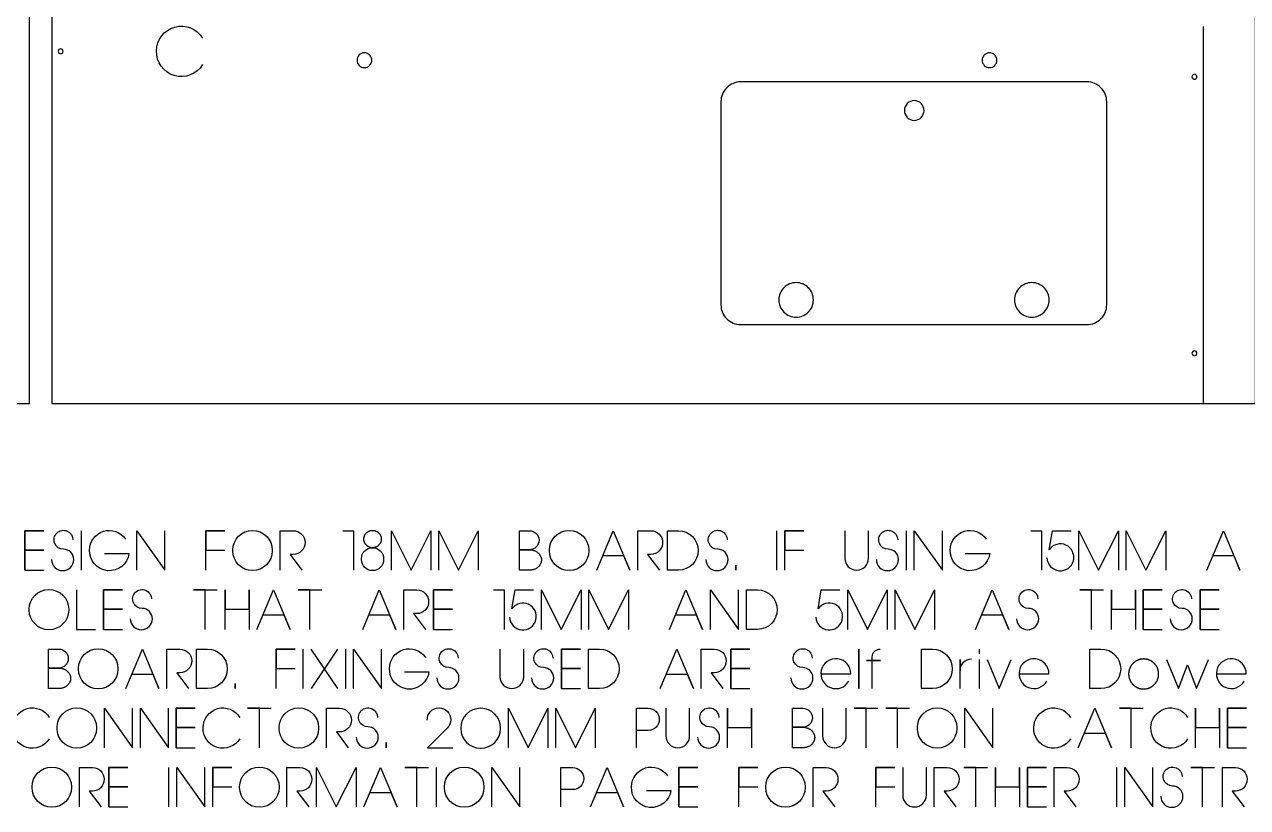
# Model space of a CAD drawing. Extents: x -841 to 6211, y -469 to 2808.
# Drawn here: x 3714 to 4953, y -410 to 384 of the extents above; entities that cross this region are included whole.
import ezdxf

# ---------------------------------------------------------------- set-up
doc = ezdxf.new("R2010")
doc.units = 0
for name, color, linetype in [('DEFAULT_LAYER', 1, 'CONTINUOUS'), ('LAYER_1', 18, 'CONTINUOUS'), ('T5_LOGOLAYER_20', 18, 'CONTINUOUS'), ('T5_LOGOLAYER_21', 18, 'CONTINUOUS'), ('VW_T4_LOGO_2LAYER_2', 18, 'CONTINUOUS')]:
    doc.layers.add(name, color=color, linetype=linetype)

msp = doc.modelspace()

# ---------------------------------------------------------------- linework, layer by layer
at = {"layer": 'DEFAULT_LAYER'}
msp.add_lwpolyline([(4908.5, 382), (4908.5, 0)], dxfattribs=at)
for points in [[(3753, 357, 0.414214), (3750.5, 359.5, 0.414214), (3748, 357, 0.414214), (3750.5, 354.5, 0.414214)], [(4065.8, 348, 0.414214), (4058.3, 355.5, 0.414214), (4050.8, 348, 0.414214), (4058.3, 340.5, 0.414214)], [(4699.3, 348, 0.414214), (4691.8, 355.5, 0.414214), (4684.3, 348, 0.414214), (4691.8, 340.5, 0.414214)], [(4899.5, 333.7, 0.414214), (4897, 331.2, 0.414214), (4899.5, 328.7, 0.414214), (4902, 331.2, 0.414214)], [(4899.5, 53.3, 0.414214), (4897, 50.8, 0.414214), (4899.5, 48.3, 0.414214), (4902, 50.8, 0.414214)]]:
    msp.add_lwpolyline(points, format="xyb", close=True, dxfattribs=at)
at = {"layer": 'LAYER_1'}
for points in [[(4439.6, 326, 0.414214), (4419.6, 306), (4419.6, 100, 0.414214), (4439.6, 80), (4790.6, 80, 0.414214), (4810.6, 100), (4810.6, 306, 0.414214), (4790.6, 326)], [(4615.5, 307, 0.414214), (4605.5, 297, 0.414214), (4615.5, 287, 0.414214), (4625.5, 297, 0.414214)], [(4495.8, 122.5, 0.414214), (4478.3, 105, 0.414214), (4495.8, 87.5, 0.414214), (4513.3, 105, 0.414214)], [(4734.7, 122.5, 0.414214), (4717.2, 105, 0.414214), (4734.7, 87.5, 0.414214), (4752.2, 105, 0.414214)]]:
    msp.add_lwpolyline(points, format="xyb", close=True, dxfattribs=at)
at = {"layer": 'T5_LOGOLAYER_20'}
for points in [[(2498.7, 0), (3718.7, 0), (3718.7, 2440), (2498.7, 2440)], [(3741.5, 0), (4961.5, 0), (4961.5, 2440), (3741.5, 2440)]]:
    msp.add_lwpolyline(points, close=True, dxfattribs=at)
at = {"layer": 'T5_LOGOLAYER_21'}
for points in [[(3714.1, -169), (3714.1, -129), (3733.3, -129), (3714.1, -129), (3714.1, -148.6), (3733.3, -148.6), (3714.1, -148.6), (3714.1, -169), (3733.3, -169)], [(3771.7, -169), (3771.7, -129)], [(3827.7, -169), (3827.7, -129), (3856.1, -169), (3856.1, -129)], [(3897.7, -169), (3897.7, -129), (3916.9, -129), (3897.7, -129), (3897.7, -148.6), (3916.9, -148.6)], [(4036.5, -129), (4047.3, -129), (4047.3, -169)], [(4085.7, -169), (4085.7, -129), (4105.7, -169), (4125.7, -129), (4125.7, -169)], [(4133.7, -169), (4133.7, -129), (4153.7, -169), (4173.7, -129), (4173.7, -169)], [(4293.7, -169), (4310.5, -129), (4327.3, -169), (4321.3, -154.6), (4300.1, -154.6)], [(4476.4, -169), (4476.4, -129)], [(4484.4, -169), (4484.4, -129), (4503.6, -129), (4484.4, -129), (4484.4, -148.6), (4503.6, -148.6)], [(4607.6, -169), (4607.6, -129)], [(4615.6, -169), (4615.6, -129), (4644, -169), (4644, -129)], [(4733.6, -129), (4744.4, -129), (4744.4, -169)], [(4782.4, -169), (4782.4, -129), (4802.4, -169), (4822.4, -129), (4822.4, -169)], [(4830.4, -169), (4830.4, -129), (4850.4, -169), (4870.4, -129), (4870.4, -169)], [(4912, -169), (4928.8, -129), (4945.6, -169), (4939.6, -154.6), (4918.4, -154.6)], [(3766.6, -189), (3766.6, -229), (3785.8, -229)], [(3793.8, -229), (3793.8, -189), (3813, -189), (3793.8, -189), (3793.8, -208.6), (3813, -208.6), (3793.8, -208.6), (3793.8, -229), (3813, -229)], [(3897, -229), (3897, -189), (3885, -189), (3909, -189)], [(3917, -229), (3917, -189), (3917, -208.6), (3941.4, -208.6), (3941.4, -189), (3941.4, -229)], [(3949.4, -229), (3966.2, -189), (3983, -229), (3977, -214.6), (3955.8, -214.6)], [(4003, -229), (4003, -189), (3991, -189), (4015, -189)], [(4056.6, -229), (4073.4, -189), (4090.2, -229), (4084.2, -214.6), (4063, -214.6)], [(4128.2, -229), (4128.2, -189), (4147.4, -189), (4128.2, -189), (4128.2, -208.6), (4147.4, -208.6), (4128.2, -208.6), (4128.2, -229), (4147.4, -229)], [(4189, -189), (4199.8, -189), (4199.8, -229)], [(4237.8, -229), (4237.8, -189), (4257.8, -229), (4277.8, -189), (4277.8, -229)], [(4285.8, -229), (4285.8, -189), (4305.8, -229), (4325.8, -189), (4325.8, -229)], [(4367.4, -229), (4384.2, -189), (4401, -229), (4395, -214.6), (4373.8, -214.6)], [(4409, -229), (4409, -189), (4437.4, -229), (4437.4, -189)], [(4548.1, -229), (4548.1, -189), (4568.1, -229), (4588.1, -189), (4588.1, -229)], [(4596.1, -229), (4596.1, -189), (4616.1, -229), (4636.1, -189), (4636.1, -229)], [(4677.7, -229), (4694.5, -189), (4711.3, -229), (4705.3, -214.6), (4684.1, -214.6)], [(4795.3, -229), (4795.3, -189), (4783.3, -189), (4807.3, -189)], [(4815.3, -229), (4815.3, -189), (4815.3, -208.6), (4839.7, -208.6), (4839.7, -189), (4839.7, -229)], [(4847.7, -229), (4847.7, -189), (4866.9, -189), (4847.7, -189), (4847.7, -208.6), (4866.9, -208.6), (4847.7, -208.6), (4847.7, -229), (4866.9, -229)], [(4905.3, -229), (4905.3, -189), (4924.5, -189), (4905.3, -189), (4905.3, -208.6), (4924.5, -208.6), (4905.3, -208.6), (4905.3, -229), (4924.5, -229)], [(3816.5, -289), (3833.3, -249), (3850.1, -289), (3844.1, -274.6), (3822.9, -274.6)], [(3968.9, -289), (3968.9, -249), (3988.1, -249), (3968.9, -249), (3968.9, -268.6), (3988.1, -268.6)], [(3996.1, -289), (3996.1, -249)], [(4004.1, -249), (4030.9, -289)], [(4004.5, -289), (4031.3, -249)], [(4039.3, -289), (4039.3, -249)], [(4047.3, -289), (4047.3, -249), (4075.7, -289), (4075.7, -249)], [(4258.1, -289), (4258.1, -249), (4277.3, -249), (4258.1, -249), (4258.1, -268.6), (4277.3, -268.6), (4258.1, -268.6), (4258.1, -289), (4277.3, -289)], [(4358.1, -289), (4374.9, -249), (4391.7, -289), (4385.7, -274.6), (4364.5, -274.6)], [(4429.7, -289), (4429.7, -249), (4448.9, -249), (4429.7, -249), (4429.7, -268.6), (4448.9, -268.6), (4429.7, -268.6), (4429.7, -289), (4448.9, -289)], [(4681.6, -253.8), (4681.6, -249)], [(4681.6, -289), (4681.6, -259.4)], [(4689.6, -259.4), (4701.6, -289), (4713.6, -259.4)], [(4871.2, -259.4), (4883.2, -289), (4892.4, -265), (4901.6, -289), (4913.6, -259.4)], [(3794.8, -349), (3794.8, -309), (3823.2, -349), (3823.2, -309)], [(3831.2, -349), (3831.2, -309), (3859.6, -349), (3859.6, -309)], [(3867.6, -349), (3867.6, -309), (3886.8, -309), (3867.6, -309), (3867.6, -328.6), (3886.8, -328.6), (3867.6, -328.6), (3867.6, -349), (3886.8, -349)], [(3951.9, -349), (3951.9, -309), (3939.9, -309), (3963.9, -309)], [(4204.3, -349), (4204.3, -309), (4224.3, -349), (4244.3, -309), (4244.3, -349)], [(4252.3, -349), (4252.3, -309), (4272.3, -349), (4292.3, -309), (4292.3, -349)], [(4426.3, -349), (4426.3, -309), (4426.3, -328.6), (4450.7, -328.6), (4450.7, -309), (4450.7, -349)], [(4566.7, -349), (4566.7, -309), (4554.7, -309), (4578.7, -309)], [(4598.7, -349), (4598.7, -309), (4586.7, -309), (4610.7, -309)], [(4666.7, -349), (4666.7, -309), (4695.1, -349), (4695.1, -309)], [(4781.8, -349), (4798.6, -309), (4815.4, -349), (4809.4, -334.6), (4788.2, -334.6)], [(4835.4, -349), (4835.4, -309), (4823.4, -309), (4847.4, -309)], [(4900.5, -349), (4900.5, -309), (4900.5, -328.6), (4924.9, -328.6), (4924.9, -309), (4924.9, -349)], [(4932.9, -349), (4932.9, -309), (4952.1, -309), (4932.9, -309), (4932.9, -328.6), (4952.1, -328.6), (4932.9, -328.6), (4932.9, -349), (4952.1, -349)], [(3799.4, -409), (3799.4, -369), (3818.6, -369), (3799.4, -369), (3799.4, -388.6), (3818.6, -388.6), (3799.4, -388.6), (3799.4, -409), (3818.6, -409)], [(3860.2, -409), (3860.2, -369)], [(3868.2, -409), (3868.2, -369), (3896.6, -409), (3896.6, -369)], [(3904.6, -409), (3904.6, -369), (3923.8, -369), (3904.6, -369), (3904.6, -388.6), (3923.8, -388.6)], [(4009.8, -409), (4009.8, -369), (4029.8, -409), (4049.8, -369), (4049.8, -409)], [(4057.8, -409), (4074.6, -369), (4091.4, -409), (4085.4, -394.6), (4064.2, -394.6)], [(4111.4, -409), (4111.4, -369), (4099.4, -369), (4123.4, -369)], [(4131.4, -409), (4131.4, -369)], [(4187.4, -409), (4187.4, -369), (4215.8, -409), (4215.8, -369)], [(4287.4, -409), (4304.2, -369), (4321, -409), (4315, -394.6), (4293.8, -394.6)], [(4377, -409), (4377, -369), (4396.2, -369), (4377, -369), (4377, -388.6), (4396.2, -388.6), (4377, -388.6), (4377, -409), (4396.2, -409)], [(4437.8, -409), (4437.8, -369), (4457, -369), (4437.8, -369), (4437.8, -388.6), (4457, -388.6)], [(4576.6, -409), (4576.6, -369), (4595.8, -369), (4576.6, -369), (4576.6, -388.6), (4595.8, -388.6)], [(4677.8, -409), (4677.8, -369), (4665.8, -369), (4689.8, -369)], [(4697.8, -409), (4697.8, -369), (4697.8, -388.6), (4722.2, -388.6), (4722.2, -369), (4722.2, -409)], [(4730.2, -409), (4730.2, -369), (4749.4, -369), (4730.2, -369), (4730.2, -388.6), (4749.4, -388.6), (4730.2, -388.6), (4730.2, -409), (4749.4, -409)], [(4821, -409), (4821, -369)], [(4829, -409), (4829, -369), (4857.4, -409), (4857.4, -369)], [(4907.8, -409), (4907.8, -369), (4895.8, -369), (4919.8, -369)]]:
    msp.add_lwpolyline(points, dxfattribs=at)
for points in [[(3741.3, -158.2, 1), (3763.7, -158.2, 0.415385), (3753.3, -147.8, -0.668438), (3746.5, -131.4, -0.668438), (3762.9, -138.2)], [(3794.9, -152.2), (3819.7, -152.2, -0.955296), (3779.7, -148.6, -0.741566), (3816.1, -137.4)], [(3972.9, -169), (3972.9, -129), (3986.1, -129, -1), (3986.1, -153), (3982.9, -153), (3994.9, -169)], [(4335.3, -169), (4335.3, -129), (4348.5, -129, -1), (4348.5, -153), (4345.3, -153), (4357.3, -169)], [(4404.4, -158.2, 1), (4426.8, -158.2, 0.415385), (4416.4, -147.8, -0.668438), (4409.6, -131.4, -0.668438), (4426, -138.2)], [(4545.2, -129), (4545.2, -157, 1), (4569.2, -157), (4569.2, -129)], [(4577.2, -158.2, 1), (4599.6, -158.2, 0.415385), (4589.2, -147.8, -0.668438), (4582.4, -131.4, -0.668438), (4598.8, -138.2)], [(4667.2, -152.2), (4692, -152.2, -0.955296), (4652, -148.6, -0.741566), (4688.4, -137.4)], [(4750, -156.6, 0.857608), (4776.8, -159.4, 0.839431), (4752.4, -148.2), (4755.6, -129), (4774.4, -129)], [(3821, -218.2, 1), (3843.4, -218.2, 0.415385), (3833, -207.8, -0.668438), (3826.2, -191.4, -0.668438), (3842.6, -198.2)], [(4098.2, -229), (4098.2, -189), (4111.4, -189, -1), (4111.4, -213), (4108.2, -213), (4120.2, -229)], [(4205.4, -216.6, 0.857608), (4232.1, -219.4, 0.839431), (4207.8, -208.2), (4211, -189), (4229.8, -189)], [(4515.7, -216.6, 0.857608), (4542.5, -219.4, 0.839431), (4518.1, -208.2), (4521.3, -189), (4540.1, -189)], [(4719.3, -218.2, 1), (4741.7, -218.2, 0.415385), (4731.3, -207.8, -0.668438), (4724.5, -191.4, -0.668438), (4740.9, -198.2)], [(4874.9, -218.2, 1), (4897.3, -218.2, 0.415385), (4886.9, -207.8, -0.668438), (4880.1, -191.4, -0.668438), (4896.5, -198.2)], [(3858.1, -289), (3858.1, -249), (3871.3, -249, -1), (3871.3, -273), (3868.1, -273), (3880.1, -289)], [(4098.9, -272.2), (4123.7, -272.2, -0.955296), (4083.7, -268.6, -0.741566), (4120.1, -257.4)], [(4131.7, -278.2, 1), (4154.1, -278.2, 0.415385), (4143.7, -267.8, -0.668438), (4136.9, -251.4, -0.668438), (4153.3, -258.2)], [(4195.7, -249), (4195.7, -277, 1), (4219.7, -277), (4219.7, -249)], [(4227.7, -278.2, 1), (4250.1, -278.2, 0.415385), (4239.7, -267.8, -0.668438), (4232.9, -251.4, -0.668438), (4249.3, -258.2)], [(4399.7, -289), (4399.7, -249), (4412.9, -249, -1), (4412.9, -273), (4409.7, -273), (4421.7, -289)], [(4490.5, -278.2, 1), (4512.9, -278.2, 0.415385), (4502.5, -267.8, -0.668438), (4495.7, -251.4, -0.668438), (4512.1, -258.2)], [(4521.7, -274.2), (4551.3, -274.2, 0.90232), (4521.3, -270.5, 0.862347), (4549.3, -281.4)], [(4572.9, -289), (4572.9, -260.6), (4567.3, -260.6), (4581.3, -260.6), (4572.9, -260.6), (4572.9, -257, -0.413333), (4580.9, -249)], [(4662, -289), (4662, -259.4), (4662, -270.6, -0.416092), (4673.6, -259)], [(4722.4, -274.2), (4752, -274.2, 0.90232), (4722.1, -270.5, 0.862347), (4750, -281.4)], [(4922.4, -274.2), (4952, -274.2, 0.90232), (4922.1, -270.5, 0.862347), (4950, -281.4)], [(3738.9, -339.8, -0.77786), (3701.7, -328.6, -0.756443), (3738.9, -318.2)], [(3932, -339.8, -0.77786), (3894.8, -328.6, -0.756443), (3932, -318.2)], [(4019.9, -349), (4019.9, -309), (4033.1, -309, -1), (4033.1, -333), (4029.9, -333), (4041.9, -349)], [(4049.9, -338.2, 1), (4072.3, -338.2, 0.415385), (4061.9, -327.8, -0.668438), (4055.1, -311.4, -0.668438), (4071.5, -318.2)], [(4121.9, -321, -0.423868), (4133.9, -308.6, -0.413911), (4145.9, -320.6, -0.194637), (4142.3, -329), (4122.3, -349), (4147.9, -349)], [(4333.9, -349), (4333.9, -309), (4345.9, -309, -1), (4345.9, -331.4), (4333.9, -331.4)], [(4363.9, -309), (4363.9, -337, 1), (4387.9, -337), (4387.9, -309)], [(4395.9, -338.2, 1), (4418.3, -338.2, 0.415385), (4407.9, -327.8, -0.668438), (4401.1, -311.4, -0.668438), (4417.5, -318.2)], [(4522.7, -309), (4522.7, -337, 1), (4546.7, -337), (4546.7, -309)], [(4773.9, -339.8, -0.77786), (4736.7, -328.6, -0.756443), (4773.9, -318.2)], [(4892.6, -339.8, -0.77786), (4855.4, -328.6, -0.756443), (4892.6, -318.2)], [(3769.4, -409), (3769.4, -369), (3782.6, -369, -1), (3782.6, -393), (3779.4, -393), (3791.4, -409)], [(3979.8, -409), (3979.8, -369), (3993, -369, -1), (3993, -393), (3989.8, -393), (4001.8, -409)], [(4257.4, -409), (4257.4, -369), (4269.4, -369, -1), (4269.4, -391.4), (4257.4, -391.4)], [(4344.2, -392.2), (4369, -392.2, -0.955296), (4329, -388.6, -0.741566), (4365.4, -377.4)], [(4513, -409), (4513, -369), (4526.2, -369, -1), (4526.2, -393), (4523, -393), (4535, -409)], [(4603.8, -369), (4603.8, -397, 1), (4627.8, -397), (4627.8, -369)], [(4635.8, -409), (4635.8, -369), (4649, -369, -1), (4649, -393), (4645.8, -393), (4657.8, -409)], [(4757.4, -409), (4757.4, -369), (4770.6, -369, -1), (4770.6, -393), (4767.4, -393), (4779.4, -409)], [(4865.4, -398.2, 1), (4887.8, -398.2, 0.415385), (4877.4, -387.8, -0.668438), (4870.6, -371.4, -0.668438), (4887, -378.2)], [(4927.8, -409), (4927.8, -369), (4941, -369, -1), (4941, -393), (4937.8, -393), (4949.8, -409)]]:
    msp.add_lwpolyline(points, format="xyb", dxfattribs=at)
for points in [[(3964.9, -149.4, -1), (3924.9, -149.4), (3924.9, -148.6, -1), (3964.9, -148.6)], [(4215.3, -169), (4215.3, -129), (4225.7, -129, -1), (4225.7, -148.2), (4215.3, -148.2), (4225.7, -148.2), (4226.3, -148.2), (4226.9, -148.3), (4227.5, -148.4), (4228.1, -148.4), (4228.7, -148.6), (4229.3, -148.7), (4229.8, -148.9), (4230.4, -149.1), (4230.9, -149.3), (4231.4, -149.5), (4231.9, -149.7), (4232.4, -150), (4232.9, -150.3), (4233.3, -150.6), (4233.8, -150.9), (4234.2, -151.3), (4234.6, -151.6), (4234.9, -152), (4235.3, -152.4), (4235.6, -152.8), (4235.9, -153.2), (4236.2, -153.7), (4236.5, -154.1), (4236.7, -154.6), (4236.9, -155.1), (4237.1, -155.5), (4237.3, -156), (4237.4, -156.5), (4237.5, -157.1), (4237.6, -157.3), (4237.6, -157.6), (4237.6, -157.8), (4237.7, -158.1), (4237.7, -158.4), (4237.7, -158.6), (4237.7, -158.9), (4237.7, -159.2), (4237.6, -159.4), (4237.6, -159.7), (4237.6, -160), (4237.5, -160.2), (4237.4, -160.7), (4237.3, -161.2), (4237.1, -161.7), (4236.9, -162.2), (4236.7, -162.7), (4236.5, -163.1), (4236.2, -163.6), (4235.9, -164), (4235.6, -164.5), (4235.3, -164.9), (4234.9, -165.3), (4234.6, -165.6), (4234.2, -166), (4233.8, -166.3), (4233.3, -166.7), (4232.9, -167), (4232.4, -167.3), (4231.9, -167.5), (4231.4, -167.8), (4230.9, -168), (4230.4, -168.2), (4229.8, -168.4), (4229.3, -168.6), (4228.7, -168.7), (4228.1, -168.8), (4227.5, -168.9), (4226.9, -169), (4226.3, -169), (4225.7, -169)], [(4285.7, -149.4, -1), (4245.7, -149.4), (4245.7, -148.6, -1), (4285.7, -148.6)], [(4365.3, -169), (4365.3, -129), (4376.5, -129, -1), (4376.5, -169)], [(4066.5, -146.2, -0.414286), (4077.7, -157.4), (4077.7, -158.2, -1), (4055.3, -158.2), (4055.3, -157.4, -0.414286)], [(3758.6, -209.4, -1), (3718.6, -209.4), (3718.6, -208.6, -1), (3758.6, -208.6)], [(4445.4, -229), (4445.4, -189), (4456.6, -189, -1), (4456.6, -229)], [(3738.2, -289), (3738.2, -249), (3748.6, -249, -1), (3748.6, -268.2), (3738.2, -268.2), (3748.6, -268.2), (3749.2, -268.2), (3749.8, -268.3), (3750.4, -268.4), (3751, -268.4), (3751.6, -268.6), (3752.1, -268.7), (3752.7, -268.9), (3753.2, -269.1), (3753.8, -269.3), (3754.3, -269.5), (3754.8, -269.7), (3755.3, -270), (3755.7, -270.3), (3756.2, -270.6), (3756.6, -270.9), (3757, -271.3), (3757.4, -271.6), (3757.8, -272), (3758.2, -272.4), (3758.5, -272.8), (3758.8, -273.2), (3759.1, -273.7), (3759.3, -274.1), (3759.6, -274.6), (3759.8, -275.1), (3760, -275.5), (3760.2, -276), (3760.3, -276.5), (3760.4, -277.1), (3760.4, -277.3), (3760.5, -277.6), (3760.5, -277.8), (3760.5, -278.1), (3760.5, -278.4), (3760.5, -278.6), (3760.5, -278.9), (3760.5, -279.2), (3760.5, -279.4), (3760.5, -279.7), (3760.4, -280), (3760.4, -280.2), (3760.3, -280.7), (3760.2, -281.2), (3760, -281.7), (3759.8, -282.2), (3759.6, -282.7), (3759.3, -283.1), (3759.1, -283.6), (3758.8, -284), (3758.5, -284.5), (3758.2, -284.9), (3757.8, -285.3), (3757.4, -285.6), (3757, -286), (3756.6, -286.3), (3756.2, -286.7), (3755.7, -287), (3755.3, -287.3), (3754.8, -287.5), (3754.3, -287.8), (3753.8, -288), (3753.2, -288.2), (3752.7, -288.4), (3752.1, -288.6), (3751.6, -288.7), (3751, -288.8), (3750.4, -288.9), (3749.8, -289), (3749.2, -289), (3748.6, -289)], [(3808.5, -269.4, -1), (3768.5, -269.4), (3768.5, -268.6, -1), (3808.5, -268.6)], [(3888.1, -289), (3888.1, -249), (3899.3, -249, -1), (3899.3, -289)], [(4285.3, -289), (4285.3, -249), (4296.5, -249, -1), (4296.5, -289)], [(4622.9, -289), (4622.9, -249), (4634.1, -249, -1), (4634.1, -289)], [(4793.6, -289), (4793.6, -249), (4804.8, -249, -1), (4804.8, -289)], [(3786.8, -329.4, -1), (3746.8, -329.4), (3746.8, -328.6, -1), (3786.8, -328.6)], [(4011.9, -329.4, -1), (3971.9, -329.4), (3971.9, -328.6, -1), (4011.9, -328.6)], [(4175.9, -349.4), (4176.3, -349.4, 0.413333), (4196.3, -329.4), (4196.3, -329, 0.413333), (4176.3, -309), (4175.9, -309, 0.413333), (4155.9, -329), (4155.9, -329.4, 0.413333)], [(4492.3, -349), (4492.3, -309), (4502.7, -309, -1), (4502.7, -328.2), (4492.3, -328.2), (4502.7, -328.2), (4503.3, -328.2), (4503.9, -328.3), (4504.5, -328.4), (4505.1, -328.4), (4505.7, -328.6), (4506.3, -328.7), (4506.8, -328.9), (4507.4, -329.1), (4507.9, -329.3), (4508.4, -329.5), (4508.9, -329.7), (4509.4, -330), (4509.9, -330.3), (4510.3, -330.6), (4510.7, -330.9), (4511.2, -331.3), (4511.6, -331.6), (4511.9, -332), (4512.3, -332.4), (4512.6, -332.8), (4512.9, -333.2), (4513.2, -333.7), (4513.5, -334.1), (4513.7, -334.6), (4513.9, -335.1), (4514.1, -335.5), (4514.3, -336), (4514.4, -336.5), (4514.5, -337.1), (4514.6, -337.3), (4514.6, -337.6), (4514.6, -337.8), (4514.6, -338.1), (4514.7, -338.4), (4514.7, -338.6), (4514.7, -338.9), (4514.6, -339.2), (4514.6, -339.4), (4514.6, -339.7), (4514.6, -340), (4514.5, -340.2), (4514.4, -340.7), (4514.3, -341.2), (4514.1, -341.7), (4513.9, -342.2), (4513.7, -342.7), (4513.5, -343.1), (4513.2, -343.6), (4512.9, -344), (4512.6, -344.5), (4512.3, -344.9), (4511.9, -345.3), (4511.6, -345.6), (4511.2, -346), (4510.7, -346.3), (4510.3, -346.7), (4509.9, -347), (4509.4, -347.3), (4508.9, -347.5), (4508.4, -347.8), (4507.9, -348), (4507.4, -348.2), (4506.8, -348.4), (4506.3, -348.6), (4505.7, -348.7), (4505.1, -348.8), (4504.5, -348.9), (4503.9, -349), (4503.3, -349), (4502.7, -349)], [(4658.7, -329.4, -1), (4618.7, -329.4), (4618.7, -328.6, -1), (4658.7, -328.6)], [(3761.4, -389.4, -1), (3721.4, -389.4), (3721.4, -388.6, -1), (3761.4, -388.6)], [(3971.8, -389.4, -1), (3931.8, -389.4), (3931.8, -388.6, -1), (3971.8, -388.6)], [(4179.4, -389.4, -1), (4139.4, -389.4), (4139.4, -388.6, -1), (4179.4, -388.6)], [(4505, -389.4, -1), (4465, -389.4), (4465, -388.6, -1), (4505, -388.6)]]:
    msp.add_lwpolyline(points, format="xyb", close=True, dxfattribs=at)
for points in [[(4066.5, -146.2), (4066.1, -146.2), (4065.6, -146.2), (4065.2, -146.1), (4064.8, -146.1), (4064.3, -146), (4063.9, -145.8), (4063.5, -145.7), (4063.1, -145.5), (4062.7, -145.4), (4062.3, -145.2), (4062, -145), (4061.6, -144.7), (4061.3, -144.5), (4060.9, -144.2), (4060.6, -143.9), (4060.3, -143.7), (4060, -143.4), (4059.7, -143), (4059.5, -142.7), (4059.2, -142.4), (4059, -142), (4058.8, -141.6), (4058.6, -141.3), (4058.4, -140.9), (4058.3, -140.5), (4058.1, -140.1), (4058, -139.6), (4057.9, -139.2), (4057.8, -138.8), (4057.8, -138.3), (4057.7, -137.9), (4057.7, -137.4), (4057.7, -137), (4057.8, -136.5), (4057.8, -136.1), (4057.9, -135.7), (4058, -135.2), (4058.1, -134.8), (4058.3, -134.4), (4058.4, -134), (4058.6, -133.6), (4058.8, -133.2), (4059, -132.9), (4059.2, -132.5), (4059.5, -132.2), (4059.7, -131.8), (4060, -131.5), (4060.3, -131.2), (4060.6, -130.9), (4060.9, -130.6), (4061.3, -130.4), (4061.6, -130.1), (4062, -129.9), (4062.3, -129.7), (4062.7, -129.5), (4063.1, -129.3), (4063.5, -129.2), (4063.9, -129), (4064.3, -128.9), (4064.8, -128.8), (4065.2, -128.7), (4065.6, -128.7), (4066.1, -128.6), (4066.5, -128.6), (4067, -128.6), (4067.4, -128.7), (4067.9, -128.7), (4068.3, -128.8), (4068.7, -128.9), (4069.1, -129), (4069.6, -129.2), (4070, -129.3), (4070.3, -129.5), (4070.7, -129.7), (4071.1, -129.9), (4071.4, -130.1), (4071.8, -130.4), (4072.1, -130.6), (4072.4, -130.9), (4072.7, -131.2), (4073, -131.5), (4073.3, -131.8), (4073.6, -132.2), (4073.8, -132.5), (4074.1, -132.9), (4074.3, -133.2), (4074.5, -133.6), (4074.6, -134), (4074.8, -134.4), (4074.9, -134.8), (4075.1, -135.2), (4075.1, -135.7), (4075.2, -136.1), (4075.3, -136.5), (4075.3, -137), (4075.3, -137.4), (4075.3, -137.9), (4075.3, -138.3), (4075.2, -138.8), (4075.1, -139.2), (4075.1, -139.6), (4074.9, -140.1), (4074.8, -140.5), (4074.6, -140.9), (4074.5, -141.3), (4074.3, -141.6), (4074.1, -142), (4073.8, -142.4), (4073.6, -142.7), (4073.3, -143), (4073, -143.4), (4072.7, -143.7), (4072.4, -143.9), (4072.1, -144.2), (4071.8, -144.5), (4071.4, -144.7), (4071.1, -145), (4070.7, -145.2), (4070.3, -145.4), (4070, -145.5), (4069.6, -145.7), (4069.1, -145.8), (4068.7, -146), (4068.3, -146.1), (4067.9, -146.1), (4067.4, -146.2), (4067, -146.2)], [(4434.8, -169), (4434.8, -163.8)], [(4559.3, -289), (4559.3, -249)], [(4848, -289.4), (4848.4, -289.4), (4848.8, -289.4), (4849.2, -289.4), (4849.6, -289.4), (4850, -289.3), (4850.3, -289.3), (4850.7, -289.2), (4851.1, -289.1), (4851.5, -289), (4851.8, -289), (4852.2, -288.9), (4852.5, -288.8), (4852.9, -288.6), (4853.2, -288.5), (4853.6, -288.4), (4853.9, -288.2), (4854.3, -288.1), (4854.6, -287.9), (4854.9, -287.8), (4855.3, -287.6), (4855.6, -287.4), (4855.9, -287.2), (4856.2, -287), (4856.5, -286.8), (4856.8, -286.6), (4857.1, -286.4), (4857.4, -286.2), (4857.7, -286), (4858, -285.7), (4858.2, -285.5), (4858.5, -285.2), (4858.8, -285), (4859, -284.7), (4859.3, -284.5), (4859.5, -284.2), (4859.7, -283.9), (4860, -283.6), (4860.2, -283.3), (4860.4, -283), (4860.6, -282.7), (4860.8, -282.4), (4861, -282.1), (4861.2, -281.8), (4861.4, -281.5), (4861.6, -281.2), (4861.7, -280.8), (4861.9, -280.5), (4862, -280.2), (4862.2, -279.8), (4862.3, -279.5), (4862.4, -279.1), (4862.5, -278.8), (4862.6, -278.4), (4862.7, -278), (4862.8, -277.7), (4862.9, -277.3), (4863, -276.9), (4863, -276.6), (4863.1, -276.2), (4863.1, -275.8), (4863.2, -275.4), (4863.2, -275), (4863.2, -274.6), (4863.2, -274.2), (4863.2, -273.8), (4863.2, -273.5), (4863.2, -273.1), (4863.1, -272.7), (4863.1, -272.3), (4863, -271.9), (4863, -271.5), (4862.9, -271.2), (4862.8, -270.8), (4862.7, -270.4), (4862.6, -270.1), (4862.5, -269.7), (4862.4, -269.4), (4862.3, -269), (4862.2, -268.7), (4862, -268.3), (4861.9, -268), (4861.7, -267.6), (4861.6, -267.3), (4861.4, -267), (4861.2, -266.7), (4861, -266.4), (4860.8, -266), (4860.6, -265.7), (4860.4, -265.4), (4860.2, -265.1), (4860, -264.9), (4859.7, -264.6), (4859.5, -264.3), (4859.3, -264), (4859, -263.7), (4858.8, -263.5), (4858.5, -263.2), (4858.2, -263), (4858, -262.7), (4857.7, -262.5), (4857.4, -262.3), (4857.1, -262.1), (4856.8, -261.8), (4856.5, -261.6), (4856.2, -261.4), (4855.9, -261.2), (4855.6, -261), (4855.3, -260.9), (4854.9, -260.7), (4854.6, -260.5), (4854.3, -260.4), (4853.9, -260.2), (4853.6, -260.1), (4853.2, -260), (4852.9, -259.8), (4852.5, -259.7), (4852.2, -259.6), (4851.8, -259.5), (4851.5, -259.4), (4851.1, -259.3), (4850.7, -259.3), (4850.3, -259.2), (4850, -259.2), (4849.6, -259.1), (4849.2, -259.1), (4848.8, -259.1), (4848.4, -259), (4848, -259), (4847.6, -259), (4847.2, -259.1), (4846.9, -259.1), (4846.5, -259.1), (4846.1, -259.2), (4845.7, -259.2), (4845.3, -259.3), (4845, -259.3), (4844.6, -259.4), (4844.2, -259.5), (4843.9, -259.6), (4843.5, -259.7), (4843.1, -259.8), (4842.8, -260), (4842.4, -260.1), (4842.1, -260.2), (4841.8, -260.4), (4841.4, -260.5), (4841.1, -260.7), (4840.8, -260.9), (4840.5, -261), (4840.1, -261.2), (4839.8, -261.4), (4839.5, -261.6), (4839.2, -261.8), (4838.9, -262.1), (4838.6, -262.3), (4838.4, -262.5), (4838.1, -262.7), (4837.8, -263), (4837.5, -263.2), (4837.3, -263.5), (4837, -263.7), (4836.8, -264), (4836.5, -264.3), (4836.3, -264.6), (4836.1, -264.9), (4835.8, -265.1), (4835.6, -265.4), (4835.4, -265.7), (4835.2, -266), (4835, -266.4), (4834.8, -266.7), (4834.7, -267), (4834.5, -267.3), (4834.3, -267.6), (4834.2, -268), (4834, -268.3), (4833.9, -268.7), (4833.7, -269), (4833.6, -269.4), (4833.5, -269.7), (4833.4, -270.1), (4833.3, -270.4), (4833.2, -270.8), (4833.1, -271.2), (4833.1, -271.5), (4833, -271.9), (4832.9, -272.3), (4832.9, -272.7), (4832.9, -273.1), (4832.8, -273.5), (4832.8, -273.8), (4832.8, -274.2), (4832.8, -274.6), (4832.8, -275), (4832.9, -275.4), (4832.9, -275.8), (4832.9, -276.2), (4833, -276.6), (4833.1, -276.9), (4833.1, -277.3), (4833.2, -277.7), (4833.3, -278), (4833.4, -278.4), (4833.5, -278.8), (4833.6, -279.1), (4833.7, -279.5), (4833.9, -279.8), (4834, -280.2), (4834.2, -280.5), (4834.3, -280.8), (4834.5, -281.2), (4834.7, -281.5), (4834.8, -281.8), (4835, -282.1), (4835.2, -282.4), (4835.4, -282.7), (4835.6, -283), (4835.8, -283.3), (4836.1, -283.6), (4836.3, -283.9), (4836.5, -284.2), (4836.8, -284.5), (4837, -284.7), (4837.3, -285), (4837.5, -285.2), (4837.8, -285.5), (4838.1, -285.7), (4838.4, -286), (4838.6, -286.2), (4838.9, -286.4), (4839.2, -286.6), (4839.5, -286.8), (4839.8, -287), (4840.1, -287.2), (4840.5, -287.4), (4840.8, -287.6), (4841.1, -287.8), (4841.4, -287.9), (4841.8, -288.1), (4842.1, -288.2), (4842.4, -288.4), (4842.8, -288.5), (4843.1, -288.6), (4843.5, -288.8), (4843.9, -288.9), (4844.2, -289), (4844.6, -289), (4845, -289.1), (4845.3, -289.2), (4845.7, -289.3), (4846.1, -289.3), (4846.5, -289.4), (4846.9, -289.4), (4847.2, -289.4), (4847.6, -289.4)], [(3927.3, -289), (3927.3, -283.8)], [(4080.3, -349), (4080.3, -343.8)]]:
    msp.add_lwpolyline(points, close=True, dxfattribs=at)
at = {"layer": 'VW_T4_LOGO_2LAYER_2'}
msp.add_lwpolyline([(3894.2, 343.5, -0.77786), (3847.7, 357.5, -0.756443), (3894.2, 370.5)], format="xyb", dxfattribs=at)

doc.saveas('drawing.dxf')
